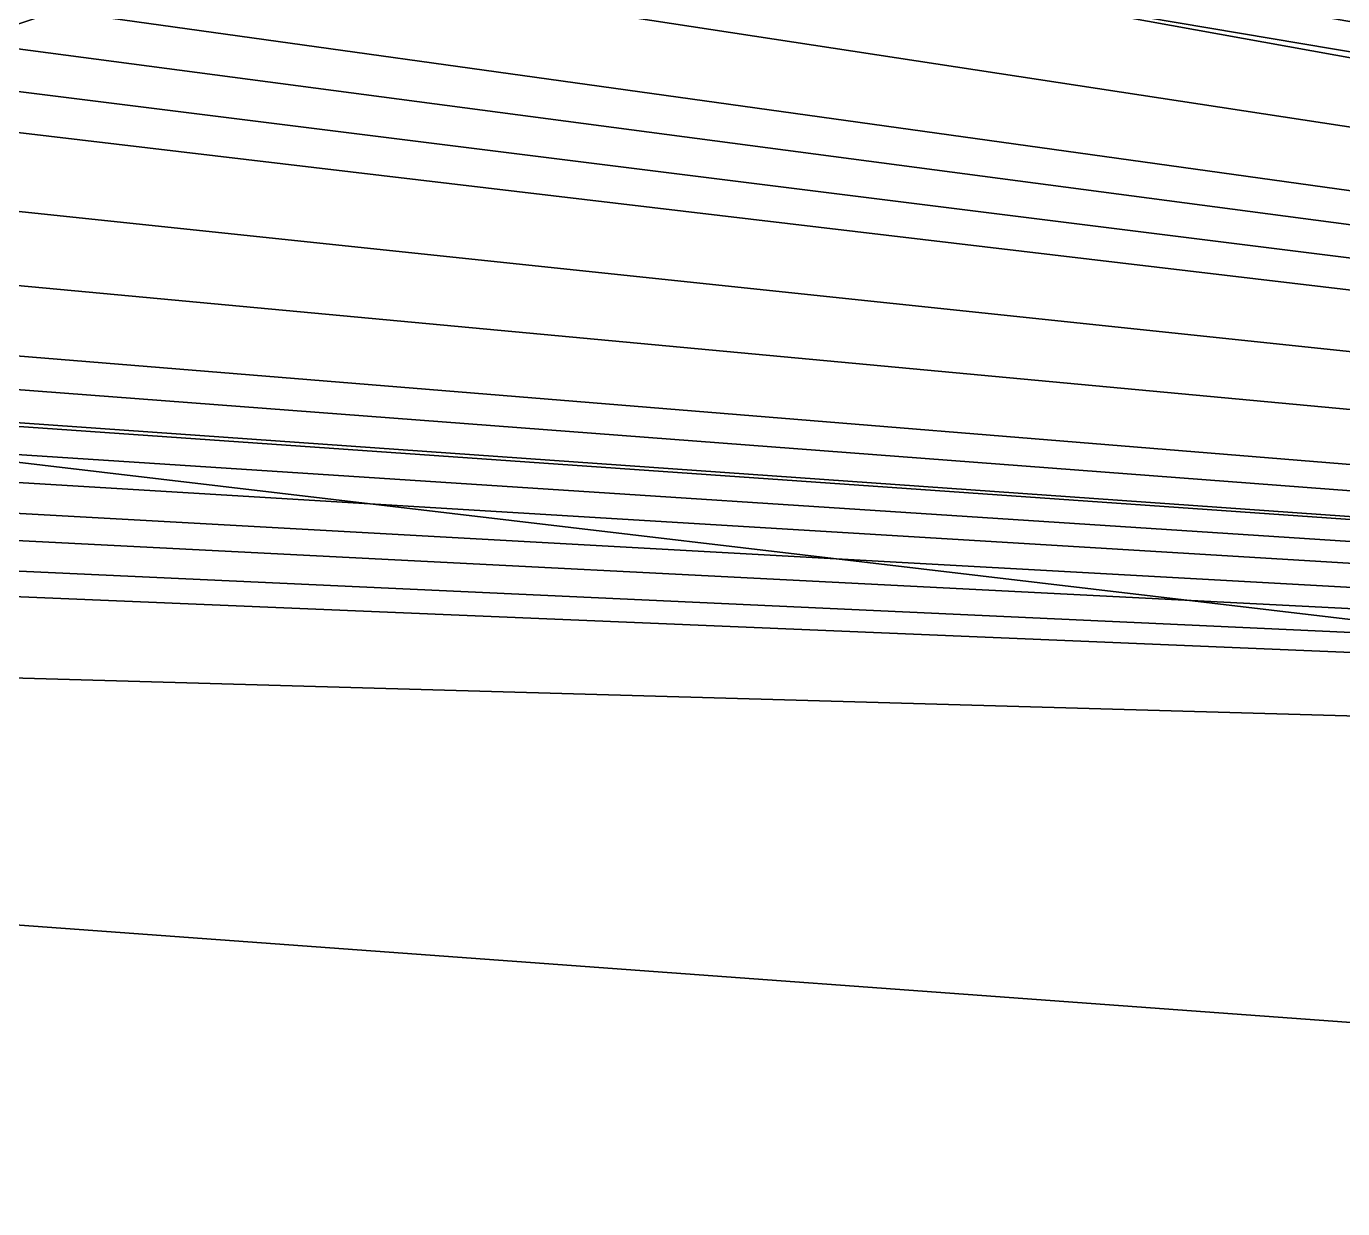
# Model space of a CAD drawing. Header units: metres. Extents: x -1103 to 901, y -902 to 905.
# Drawn here: x -186 to -101.4, y 7 to 83 of the extents above; entities that cross this region are included whole.
import ezdxf

# ---------------------------------------------------------------- set-up
doc = ezdxf.new("R2010")
doc.units = ezdxf.units.M
doc.layers.add('OSM_TERRAIN', color=3, linetype='CONTINUOUS')
doc.layers.add('OSM_WATER_SURFACE', color=5, linetype='CONTINUOUS')

msp = doc.modelspace()

# ---------------------------------------------------------------- linework, layer by layer
at = {"layer": 'OSM_TERRAIN'}
for points in [[(-108, 108), (204, 30), (-106, 110)], [(204, 30), (-100, 110), (-106, 110)], [(204, 30), (-108, 108), (-114, 106)], [(-122, 104), (204, 30), (-114, 106)], [(204, 30), (-122, 104), (-148, 96)], [(204, 30), (-148, 96), (-154, 94)], [(-164, 92), (204, 30), (-162, 94)], [(204, 30), (-154, 94), (-162, 94)], [(-176, 88), (204, 30), (-164, 92)], [(204, 30), (-176, 88), (-184, 84)], [(204, 30), (-184, 84), (-190, 82)], [(-190, 82), (-184, 84), (-190, 84)], [(-196, 80), (204, 30), (-190, 82)], [(-202, 78), (204, 30), (-196, 80)], [(-214, 74), (204, 30), (-202, 78)], [(204, 30), (-214, 74), (-226, 70)], [(204, 30), (-226, 70), (-238, 66)], [(204, 30), (-238, 66), (-244, 64)], [(-250, 62), (204, 30), (-244, 64)], [(204, 30), (-254, 62), (-256, 60)], [(204, 30), (-250, 62), (-254, 62)], [(-258, 58), (204, 30), (-256, 60)], [(-264, 56), (204, 30), (-258, 58)], [(204, 30), (-264, 56), (-266, 54)], [(-274, 52), (204, 30), (-266, 54)], [(-274, 50), (204, 30), (-274, 52)], [(-288, 44), (204, 30), (-274, 50)], [(284, -194), (-288, 44), (-304, 36)], [(-288, 44), (284, -194), (204, 30)], [(-322, 26), (284, -194), (-304, 36)], [(284, -194), (-322, 26), (-332, 20)], [(284, -194), (-332, 20), (-334, 18)], [(-340, 16), (284, -194), (-338, 18)], [(284, -194), (-336, 18), (-338, 18)], [(284, -194), (-334, 18), (-336, 18)], [(284, -194), (-340, 16), (-342, 14)], [(-344, 12), (284, -194), (-342, 14)], [(-354, 6), (284, -194), (-344, 12)]]:
    msp.add_3dface(points, dxfattribs=at)
at = {"layer": 'OSM_WATER_SURFACE'}
for points in [[(476.481, -23.237, 1), (-16.415, 129.479, 1), (-108.481, 109.893, 1)], [(476.481, -23.237, 1), (-108.481, 109.893, 1), (-166.292, 92.807, 1)], [(476.481, -23.237, 1), (-166.292, 92.807, 1), (-252.567, 62.77, 1)], [(476.481, -23.237, 1), (-252.567, 62.77, 1), (-313.351, 34.492, 1)], [(476.481, -23.237, 1), (-313.351, 34.492, 1), (-380.944, -9.247, 1)]]:
    msp.add_3dface(points, dxfattribs=at)

doc.saveas('drawing.dxf')
